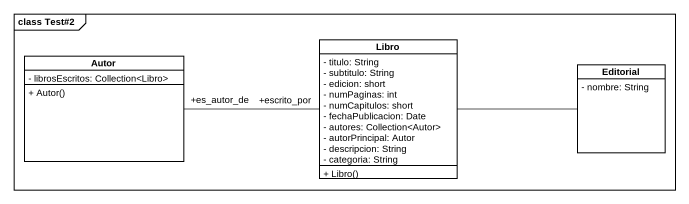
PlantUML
@startuml
mainframe class Test#2
hide circle
hide empty members
skinparam classAttributeIconSize 0
class Libro {
  - titulo: String
  - subtitulo: String
  - edicion: short
  - numPaginas: int
  - numCapitulos: short
  - fechaPublicacion: Date
  - autores: Collection<Autor>
  - autorPrincipal: Autor
  - descripcion: String
  - categoria: String
  + Libro()
}
class Autor {
  - librosEscritos: Collection<Libro>
  + Autor()
}
class Editorial {
  - nombre: String
}
Libro -right- Editorial
Autor "+es_autor_de" -right- "+escrito_por" Libro
@enduml
